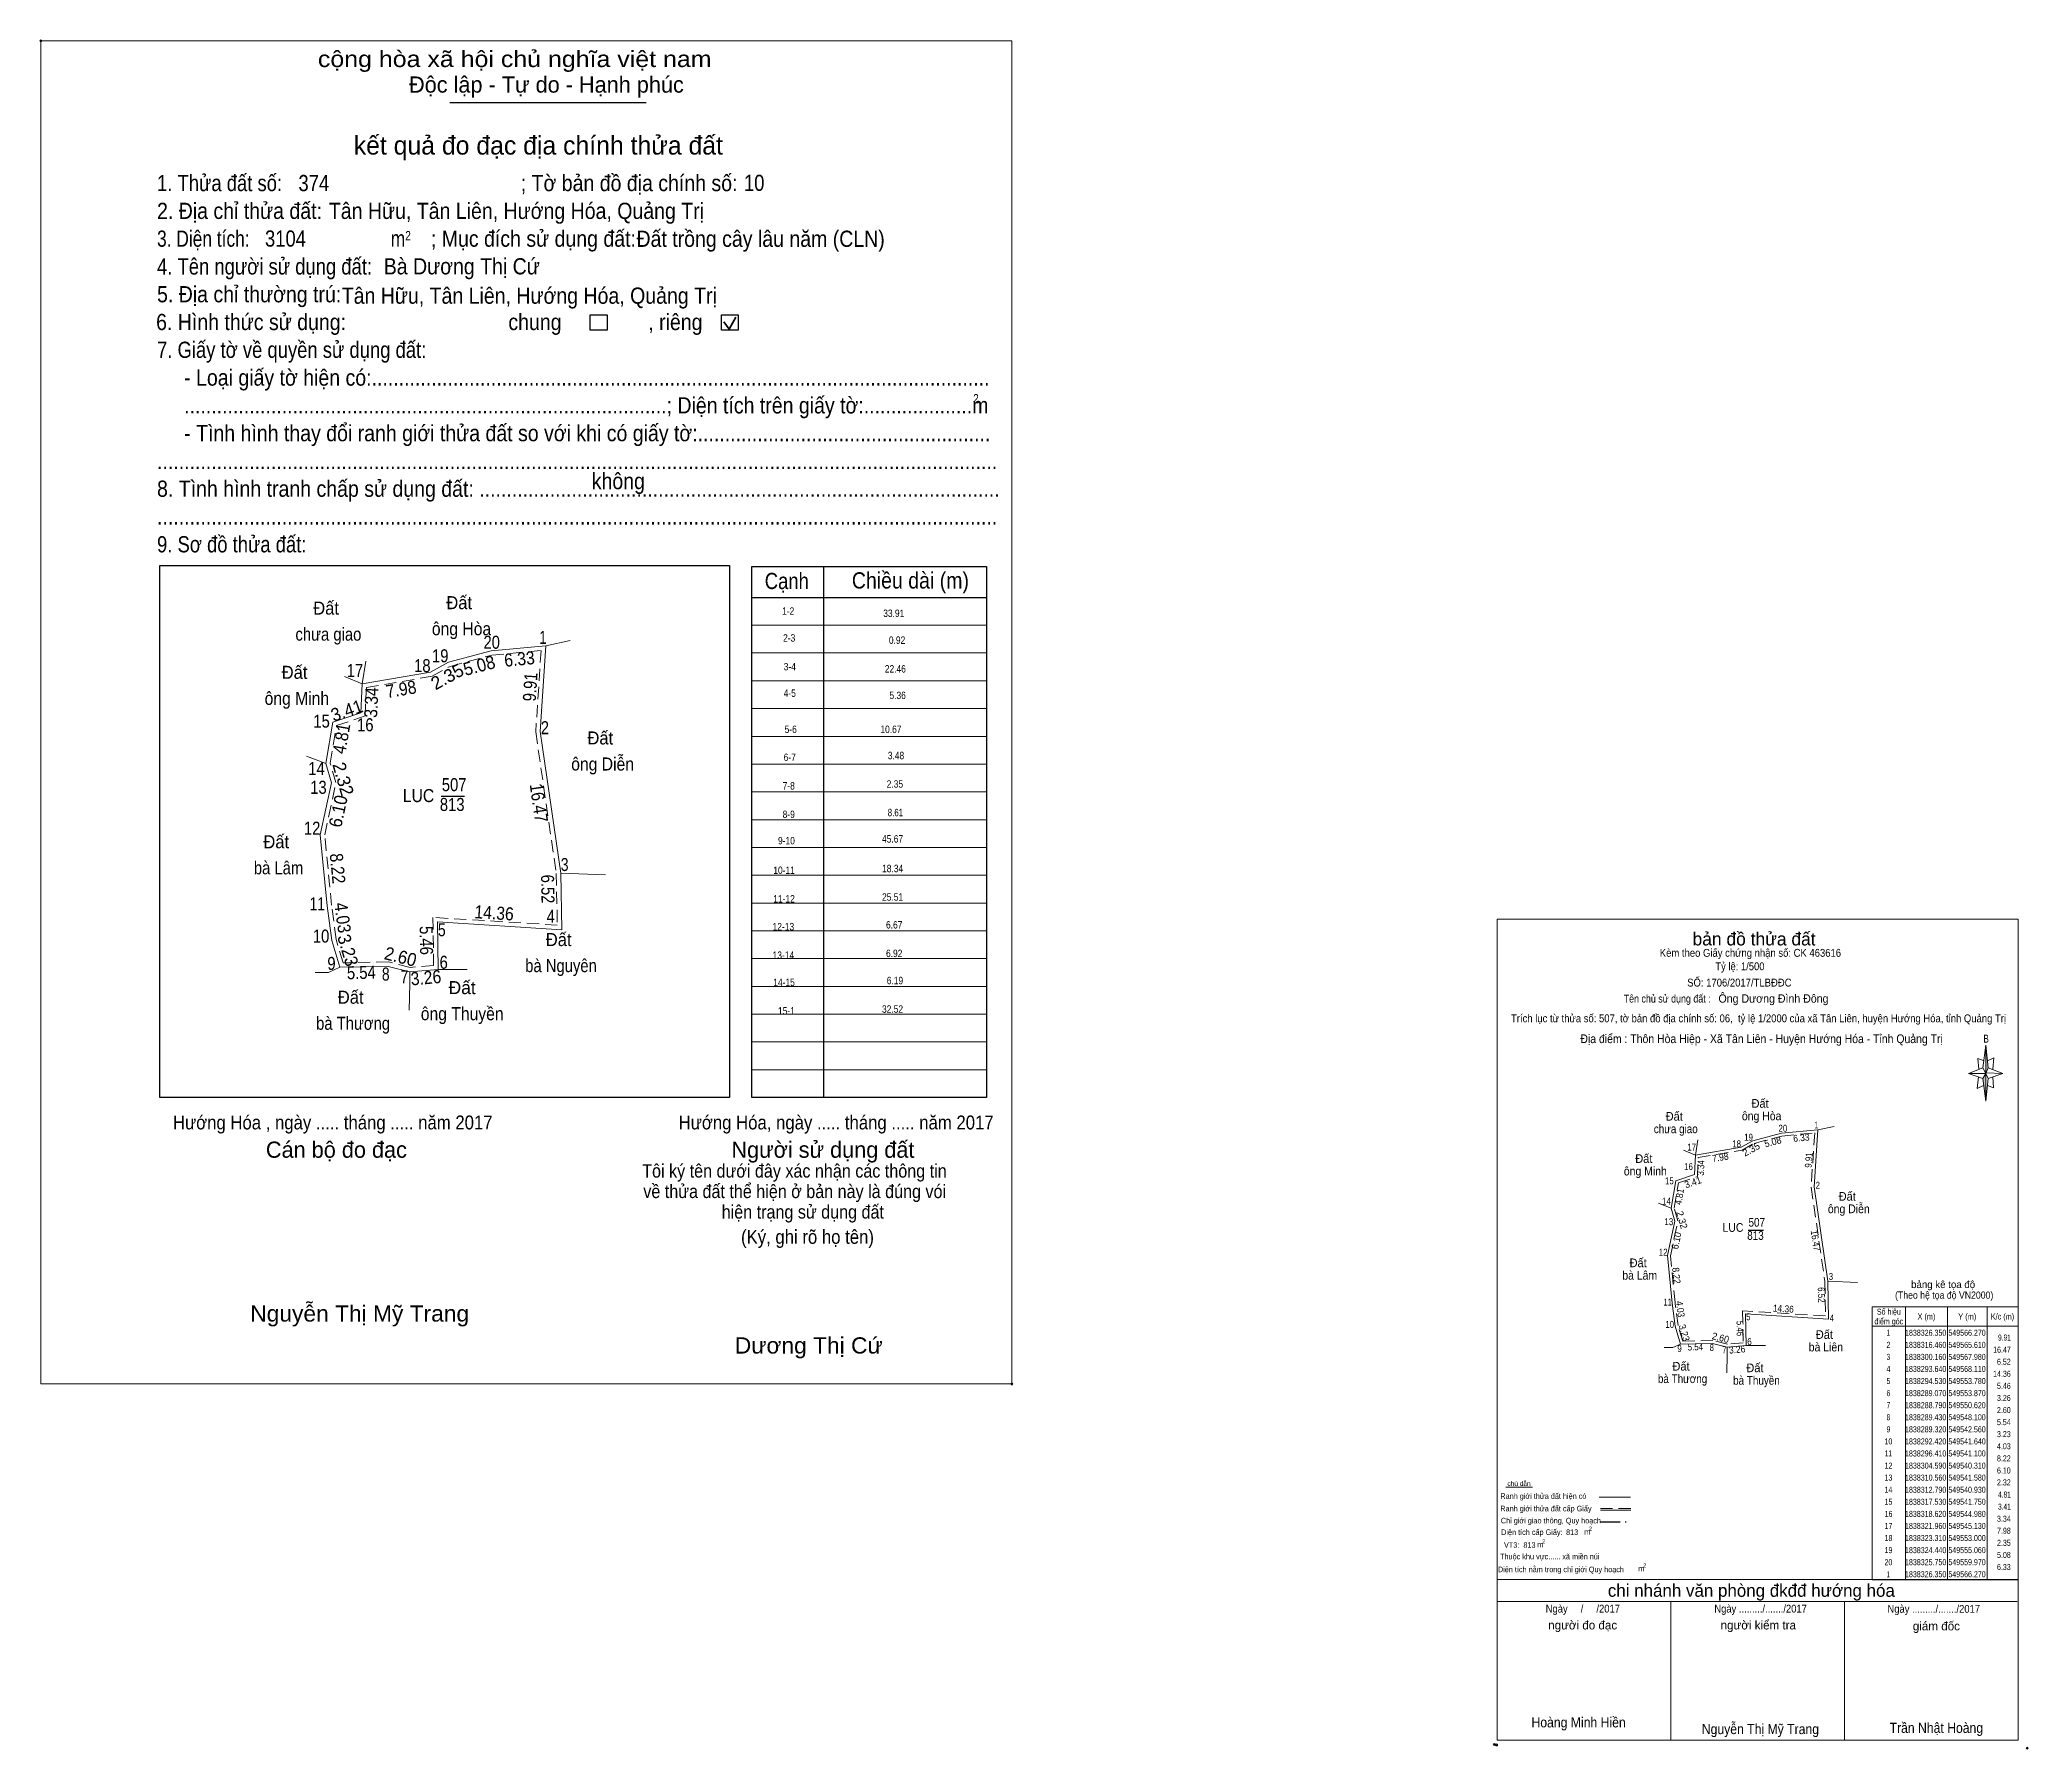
# Model space of a CAD drawing. Header units: metres. Extents: x 548176 to 549603, y 1838219 to 1838515.
# Drawn here: x 549259.2 to 549602.6, y 1838219.3 to 1838514.6 of the extents above; entities that cross this region are included whole.
import ezdxf
from ezdxf.enums import TextEntityAlignment as Align

# ---------------------------------------------------------------- set-up
doc = ezdxf.new("R2010")
doc.units = ezdxf.units.M
doc.header["$LTSCALE"] = 0.7
doc.header["$PDMODE"] = 32
doc.header["$PDSIZE"] = 0.35
for name, pattern in [('DASH_DOUBLE_DOT', [9.2, 5, -1.2, 0.3, -1.2, 0.3, -1.2]), ('DOTTED', [1.5, 0.3, -1.2]), ('MEDIUM_DASHED', [4.5, 3, -1.5])]:
    doc.linetypes.add(name, pattern=pattern)
for name, color, linetype, lineweight in [('1', 7, 'DOTTED', 13), ('21', 7, 'Continuous', 13), ('28', 7, 'Continuous', 13), ('63', 7, 'Continuous', 13), ('7', 7, 'Continuous', 13)]:
    doc.layers.add(name, color=color, linetype=linetype, lineweight=lineweight)
for name, color, linetype in [('20', 7, 'Continuous'), ('30', 7, 'Continuous'), ('6', 7, 'Continuous')]:
    doc.layers.add(name, color=color, linetype=linetype)

msp = doc.modelspace()

# ---------------------------------------------------------------- hatches: boundary and pattern name
at = {"layer": '21'}
for points in [[(549595.29, 1838340.98), (549595.69, 1838337.06), (549595.29, 1838336.06)], [(549595.29, 1838336.06), (549595.29, 1838331.26), (549594.79, 1838335.18)]]:
    msp.add_hatch(color=256, dxfattribs=at).paths.add_polyline_path(points)

# ---------------------------------------------------------------- linework, layer by layer
for p, q in [((549594.79, 1838337.06), (549595.29, 1838340.98)), ((549595.69, 1838337.06), (549598.19, 1838336.06)), ((549594.79, 1838335.18), (549592.29, 1838336.06)), ((549595.69, 1838335.18), (549595.29, 1838331.26)), ((549596.59, 1838333.58), (549595.59, 1838333.98)), ((549596.49, 1838335.46), (549596.59, 1838333.58))]:
    msp.add_line(p, q, dxfattribs=at)
for points in [[(549595.29, 1838340.98), (549595.69, 1838337.06), (549595.29, 1838336.06)], [(549595.29, 1838336.06), (549592.29, 1838336.06), (549594.79, 1838337.06), (549595.69, 1838335.18), (549598.19, 1838336.06), (549595.29, 1838336.18)], [(549595.29, 1838336.06), (549595.29, 1838331.26), (549594.79, 1838335.18)]]:
    msp.add_lwpolyline(points, close=True, dxfattribs=at)
for points in [[(549595.29, 1838336.06), (549594.79, 1838337.06), (549592.29, 1838336.06)], [(549594.99, 1838338.26), (549593.89, 1838338.66), (549594.09, 1838336.78)], [(549595.59, 1838338.26), (549596.69, 1838338.78), (549596.49, 1838336.78)], [(549593.99, 1838335.46), (549593.79, 1838333.46), (549594.89, 1838333.98)], [(549595.29, 1838336.06), (549595.69, 1838335.18), (549598.19, 1838336.06)]]:
    msp.add_lwpolyline(points, dxfattribs=at)
msp.add_point((549602.43, 1838219.5), dxfattribs=at)
at = {"layer": '28'}
for p, q in [((549512.39, 1838264.62), (549516.99, 1838264.62)), ((549512.39, 1838264.62), (549516.99, 1838264.62)), ((549528.51, 1838262.86), (549533.91, 1838262.86)), ((549528.51, 1838262.86), (549533.91, 1838262.86)), ((549528.71, 1838260.62), (549533.99, 1838260.62)), ((549528.71, 1838260.62), (549533.99, 1838260.62)), ((549510.87, 1838248.62), (549600.87, 1838248.62)), ((549510.87, 1838248.62), (549600.87, 1838248.62)), ((549510.87, 1838244.82), (549600.67, 1838244.82)), ((549510.87, 1838244.82), (549600.67, 1838244.82)), ((549510.87, 1838244.82), (549600.67, 1838244.82)), ((549510.87, 1838244.82), (549600.67, 1838244.82)), ((549510.87, 1838244.82), (549600.67, 1838244.82)), ((549510.87, 1838244.82), (549600.67, 1838244.82)), ((549540.87, 1838220.9), (549540.87, 1838244.82)), ((549540.87, 1838220.9), (549540.87, 1838244.82)), ((549570.87, 1838220.9), (549570.87, 1838244.82)), ((549570.87, 1838220.9), (549570.87, 1838244.82))]:
    msp.add_line(p, q, dxfattribs=at)
at = {"layer": '28', "linetype": 'MEDIUM_DASHED'}
msp.add_line((549528.71, 1838260.94), (549534.15, 1838260.94), dxfattribs=at)
msp.add_line((549528.71, 1838260.94), (549534.15, 1838260.94), dxfattribs=at)
at = {"layer": '28', "linetype": 'DASH_DOUBLE_DOT', "lineweight": 25}
msp.add_line((549528.63, 1838258.62), (549533.87, 1838258.62), dxfattribs=at)
msp.add_line((549528.63, 1838258.62), (549533.87, 1838258.62), dxfattribs=at)
at = {"layer": '28'}
msp.add_lwpolyline([(549510.87, 1838362.7), (549600.87, 1838362.7), (549600.87, 1838220.9), (549510.87, 1838220.9)], close=True, dxfattribs=at)
msp.add_lwpolyline([(549510.87, 1838362.7), (549600.87, 1838362.7), (549600.87, 1838220.9), (549510.87, 1838220.9)], close=True, dxfattribs=at)
msp.add_lwpolyline([(549600.87, 1838220.9), (549510.87, 1838220.9), (549510.87, 1838244.82)], dxfattribs=at)
msp.add_lwpolyline([(549600.87, 1838220.9), (549510.87, 1838220.9), (549510.87, 1838244.82)], dxfattribs=at)
for p in [(549510.39, 1838220.14), (549510.79, 1838220.06)]:
    msp.add_point(p, dxfattribs=at)
at = {"layer": '63'}
for p, q in [((549350.78, 1838410.83), (549346.57, 1838409.95)), ((549350.78, 1838410.83), (549346.57, 1838409.95)), ((549350.78, 1838410.83), (549346.57, 1838409.95)), ((549315.5, 1838407.31), (549314.86, 1838403.37)), ((549311.8, 1838404.63), (549314.86, 1838403.37)), ((549305.24, 1838390.87), (549308.56, 1838389.61)), ((549349.14, 1838370.67), (549349.33, 1838360.89)), ((549356.86, 1838370.35), (549349.14, 1838370.67)), ((549327.84, 1838362.23), (549327.97, 1838354.03)), ((549327.84, 1838362.23), (549349.33, 1838360.89)), ((549327.97, 1838354.03), (549323.1, 1838353.61)), ((549327.97, 1838354.03), (549323.1, 1838353.61)), ((549323.1, 1838353.61), (549323.11, 1838351.55)), ((549323.1, 1838353.61), (549323.11, 1838351.55)), ((549333.01, 1838354.02), (549327.97, 1838354.03)), ((549569.08, 1838326.93), (549566.27, 1838326.35)), ((549569.08, 1838326.93), (549566.27, 1838326.35)), ((549569.08, 1838326.93), (549566.27, 1838326.35)), ((549543.09, 1838322.8), (549545.13, 1838321.96)), ((549545.56, 1838324.59), (549545.13, 1838321.96)), ((549538.72, 1838313.63), (549540.93, 1838312.79)), ((549567.98, 1838300.16), (549568.11, 1838293.64)), ((549573.13, 1838299.95), (549567.98, 1838300.16)), ((549581.42, 1838295.74), (549581.42, 1838248.59)), ((549588.64, 1838295.74), (549588.64, 1838248.59)), ((549595.51, 1838295.74), (549595.51, 1838248.59)), ((549553.78, 1838294.53), (549553.87, 1838289.07)), ((549553.78, 1838294.53), (549568.11, 1838293.64)), ((549575.65, 1838292.4), (549600.87, 1838292.4)), ((549553.87, 1838289.07), (549550.62, 1838288.79)), ((549553.87, 1838289.07), (549550.62, 1838288.79)), ((549550.62, 1838288.79), (549550.63, 1838287.41)), ((549550.62, 1838288.79), (549550.63, 1838287.41)), ((549557.23, 1838289.06), (549553.87, 1838289.07))]:
    msp.add_line(p, q, dxfattribs=at)
at = {"layer": '63', "lineweight": 25}
for p, q in [((549328.5, 1838383.96), (549332.53, 1838383.96)), ((549554.22, 1838309.02), (549556.91, 1838309.02))]:
    msp.add_line(p, q, dxfattribs=at)
at = {"layer": '63'}
for points in [[(549346.57, 1838409.95), (549345.58, 1838395.12), (549349.14, 1838370.67), (549349.33, 1838360.89), (549327.84, 1838362.23), (549327.97, 1838354.03), (549323.1, 1838353.61), (549319.32, 1838354.57), (549311, 1838354.41), (549309.62, 1838359.06), (549308.82, 1838365.05), (549307.63, 1838377.31), (549309.54, 1838386.27), (549308.56, 1838389.61), (549309.79, 1838396.73), (549314.64, 1838398.36), (549314.86, 1838403.37), (549326.66, 1838405.39), (549329.76, 1838407.09), (549337.12, 1838409.05)], [(549566.27, 1838326.35), (549565.61, 1838316.46), (549567.98, 1838300.16), (549568.11, 1838293.64), (549553.78, 1838294.53), (549553.87, 1838289.07), (549550.62, 1838288.79), (549548.1, 1838289.43), (549542.56, 1838289.32), (549541.64, 1838292.42), (549541.1, 1838296.41), (549540.31, 1838304.59), (549541.58, 1838310.56), (549540.93, 1838312.79), (549541.75, 1838317.53), (549544.98, 1838318.62), (549545.13, 1838321.96), (549553, 1838323.31), (549555.06, 1838324.44), (549559.97, 1838325.75)], [(549575.65, 1838295.74), (549600.87, 1838295.74), (549600.87, 1838248.59), (549575.65, 1838248.59)]]:
    msp.add_lwpolyline(points, close=True, dxfattribs=at)
at = {"layer": '63', "linetype": 'MEDIUM_DASHED'}
for points in [[(549345.76, 1838409.13), (549344.83, 1838395.09), (549348.38, 1838370.61), (549348.56, 1838361.69), (549327.07, 1838363.02), (549327.2, 1838354.73), (549323.16, 1838354.38), (549319.4, 1838355.33), (549311.56, 1838355.17), (549310.36, 1838359.23), (549309.56, 1838365.13), (549308.4, 1838377.27), (549310.32, 1838386.3), (549309.32, 1838389.66), (549310.45, 1838396.15), (549315.36, 1838397.82), (549315.58, 1838402.74), (549326.92, 1838404.67), (549330.04, 1838406.39), (549337.26, 1838408.32)], [(549565.73, 1838325.8), (549565.11, 1838316.44), (549567.48, 1838300.12), (549567.6, 1838294.17), (549553.27, 1838295.06), (549553.36, 1838289.53), (549550.66, 1838289.3), (549548.16, 1838289.93), (549542.93, 1838289.83), (549542.13, 1838292.53), (549541.6, 1838296.47), (549540.82, 1838304.56), (549542.1, 1838310.58), (549541.44, 1838312.82), (549542.19, 1838317.15), (549545.46, 1838318.26), (549545.61, 1838321.54), (549553.17, 1838322.83), (549555.25, 1838323.97), (549560.06, 1838325.26)]]:
    msp.add_lwpolyline(points, close=True, dxfattribs=at)
at = {"layer": '63'}
for points in [[(549314.86, 1838403.37), (549326.66, 1838405.39), (549329.76, 1838407.09), (549337.12, 1838409.05), (549346.57, 1838409.95)], [(549346.57, 1838409.95), (549345.58, 1838395.12), (549349.14, 1838370.67)], [(549308.56, 1838389.61), (549309.79, 1838396.73), (549314.64, 1838398.36), (549314.86, 1838403.37)], [(549311, 1838354.41), (549309.62, 1838359.06), (549308.82, 1838365.05), (549307.63, 1838377.31), (549309.54, 1838386.27), (549308.56, 1838389.61)], [(549306.76, 1838353.51), (549309.04, 1838353.53), (549311, 1838354.41)], [(549323.1, 1838353.61), (549319.32, 1838354.57), (549311, 1838354.41)], [(549323.1, 1838353.61), (549323.11, 1838351.55), (549322.99, 1838346.97)], [(549545.13, 1838321.96), (549553, 1838323.31), (549555.06, 1838324.44), (549559.97, 1838325.75), (549566.27, 1838326.35)], [(549566.27, 1838326.35), (549565.61, 1838316.46), (549567.98, 1838300.16)], [(549540.93, 1838312.79), (549541.75, 1838317.53), (549544.98, 1838318.62), (549545.13, 1838321.96)], [(549542.56, 1838289.32), (549541.64, 1838292.42), (549541.1, 1838296.41), (549540.31, 1838304.59), (549541.58, 1838310.56), (549540.93, 1838312.79)], [(549539.73, 1838288.72), (549541.25, 1838288.73), (549542.56, 1838289.32)], [(549550.62, 1838288.79), (549548.1, 1838289.43), (549542.56, 1838289.32)], [(549550.62, 1838288.79), (549550.63, 1838287.41), (549550.55, 1838284.36)]]:
    msp.add_lwpolyline(points, dxfattribs=at)
at = {"layer": '7', "lineweight": 25}
for p, q in [((549329.99, 1838503.82), (549363.91, 1838503.82)), ((549329.99, 1838503.82), (549363.91, 1838503.82)), ((549394.55, 1838423.66), (549394.55, 1838331.9)), ((549394.55, 1838423.66), (549394.55, 1838331.9)), ((549382.15, 1838418.3), (549422.71, 1838418.3)), ((549382.15, 1838418.3), (549422.71, 1838418.3))]:
    msp.add_line(p, q, dxfattribs=at)
at = {"layer": '7', "lineweight": 35}
for p, q in [((549378.26, 1838464.66), (549379.42, 1838466.74)), ((549378.26, 1838464.66), (549379.42, 1838466.74)), ((549377.3, 1838465.91), (549378.26, 1838464.66)), ((549377.3, 1838465.91), (549378.26, 1838464.66))]:
    msp.add_line(p, q, dxfattribs=at)
at = {"layer": '7'}
for p, q in [((549382.15, 1838413.5), (549422.71, 1838413.5)), ((549382.15, 1838413.5), (549422.71, 1838413.5)), ((549382.15, 1838408.7), (549422.71, 1838408.7)), ((549382.15, 1838408.7), (549422.71, 1838408.7)), ((549382.15, 1838403.9), (549422.71, 1838403.9)), ((549382.15, 1838403.9), (549422.71, 1838403.9)), ((549382.15, 1838399.1), (549422.71, 1838399.1)), ((549382.15, 1838399.1), (549422.71, 1838399.1)), ((549382.15, 1838394.3), (549422.71, 1838394.3)), ((549382.15, 1838394.3), (549422.71, 1838394.3)), ((549382.15, 1838389.5), (549422.71, 1838389.5)), ((549382.15, 1838389.5), (549422.71, 1838389.5)), ((549382.15, 1838384.7), (549422.71, 1838384.7)), ((549382.15, 1838384.7), (549422.71, 1838384.7)), ((549382.15, 1838379.9), (549422.71, 1838379.9)), ((549382.15, 1838375.1), (549422.71, 1838375.1)), ((549382.15, 1838375.1), (549422.71, 1838375.1)), ((549382.15, 1838370.3), (549422.71, 1838370.3)), ((549382.15, 1838370.3), (549422.71, 1838370.3)), ((549382.15, 1838365.5), (549422.71, 1838365.5)), ((549382.15, 1838365.5), (549422.71, 1838365.5)), ((549382.15, 1838360.7), (549422.71, 1838360.7)), ((549382.15, 1838360.7), (549422.71, 1838360.7)), ((549382.15, 1838355.9), (549422.71, 1838355.9)), ((549382.15, 1838355.9), (549422.71, 1838355.9)), ((549382.15, 1838351.1), (549422.71, 1838351.1)), ((549382.15, 1838351.1), (549422.71, 1838351.1)), ((549382.15, 1838346.3), (549422.71, 1838346.3)), ((549382.15, 1838346.3), (549422.71, 1838346.3)), ((549382.15, 1838341.5), (549422.71, 1838341.5)), ((549382.15, 1838341.5), (549422.71, 1838341.5)), ((549382.15, 1838336.7), (549422.71, 1838336.7)), ((549382.15, 1838336.7), (549422.71, 1838336.7))]:
    msp.add_line(p, q, dxfattribs=at)
msp.add_lwpolyline([(549259.35, 1838514.46), (549427.08, 1838514.46), (549427.08, 1838282.46), (549259.35, 1838282.46)], close=True, dxfattribs=at)
msp.add_lwpolyline([(549259.35, 1838514.46), (549427.08, 1838514.46), (549427.08, 1838282.46), (549259.35, 1838282.46)], close=True, dxfattribs=at)
at = {"layer": '7', "lineweight": 25}
for points in [[(549354.26, 1838467.14), (549357.15, 1838467.14), (549357.15, 1838464.46), (549354.26, 1838464.46)], [(549354.26, 1838467.14), (549357.15, 1838467.14), (549357.15, 1838464.46), (549354.26, 1838464.46)], [(549376.93, 1838467.14), (549379.81, 1838467.14), (549379.81, 1838464.46), (549376.93, 1838464.46)], [(549376.93, 1838467.14), (549379.81, 1838467.14), (549379.81, 1838464.46), (549376.93, 1838464.46)], [(549279.91, 1838423.82), (549378.31, 1838423.82), (549378.31, 1838331.9), (549279.91, 1838331.9)], [(549279.91, 1838423.82), (549378.31, 1838423.82), (549378.31, 1838331.9), (549279.91, 1838331.9)], [(549382.15, 1838423.66), (549422.71, 1838423.66), (549422.71, 1838331.9), (549382.15, 1838331.9)], [(549382.15, 1838423.66), (549422.71, 1838423.66), (549422.71, 1838331.9), (549382.15, 1838331.9)]]:
    msp.add_lwpolyline(points, close=True, dxfattribs=at)
at = {"layer": '7'}
for p in [(549259.35, 1838514.46), (549427.08, 1838282.46)]:
    msp.add_point(p, dxfattribs=at)

# ---------------------------------------------------------------- texts
at = {"layer": '1'}
for s, height, width, p in [('Hướng Hóa , ngày ..... tháng ..... năm 2017', 2.4, 0.9, (549282.17, 1838326.4)), ('Nguyễn Thị Mỹ Trang', 2.8, 1.05, (549295.53, 1838293.2)), ('Dương Thị Cứ', 2.8, 1.05, (549379.22, 1838287.68))]:
    msp.add_text(s, height=height, dxfattribs=dict(at, width=width)).set_placement(p)
at = {"layer": '20', "width": 0.9}
msp.add_text('Địa điểm : Thôn Hòa Hiệp - Xã Tân Liên - Huyện Hướng Hóa - Tỉnh Quảng Trị                 ', height=1.5, dxfattribs=at).set_placement((549560.82, 1838341.31), align=Align.CENTER)
at = {"layer": '21', "width": 0.75}
msp.add_text('B', height=1.378, dxfattribs=at).set_placement((549595.34, 1838341.38), align=Align.CENTER)
at = {"layer": '28'}
for s, height, p in [('bản đồ thửa đất', 2.25, (549555.255, 1838358.18)), ('bản đồ thửa đất', 2.25, (549555.255, 1838358.18)), ('bảng kê tọa độ', 1.25, (549587.905, 1838298.99)), ('chi nhánh văn phòng đkđđ hướng hóa', 2.187, (549554.785, 1838245.66)), ('chi nhánh văn phòng đkđđ hướng hóa', 2.187, (549554.785, 1838245.66)), ('người đo đạc', 1.5, (549525.655, 1838240.02)), ('người đo đạc', 1.5, (549525.655, 1838240.02)), ('người kiểm tra', 1.5, (549555.985, 1838240.02)), ('người kiểm tra', 1.5, (549555.985, 1838240.02)), ('giám đốc', 1.5, (549586.745, 1838239.86))]:
    msp.add_text(s, height=height, dxfattribs=at).set_placement(p, align=Align.CENTER)
for s, height, width, p in [('Kèm theo Giấy chứng nhận số: CK 463616', 1.36, 0.9, (549554.625, 1838356.22)), ('Tỷ lệ: 1/500', 1.35, 0.9, (549552.81, 1838353.9)), ('SỐ: 1706/2017/TLBĐĐC', 1.36, 0.9, (549552.715, 1838351.08)), ('Tên chủ sử dụng đất :', 1.35, 0.85, (549540.245, 1838348.32)), ('Trích lục từ thửa số: 507, tờ bản đồ địa chính số: 06,  tỷ lệ 1/2000 của xã Tân Liên, huyện Hướng Hóa, tỉnh Quảng Trị', 1.36, 0.9, (549556.025, 1838344.91)), ('(Theo hệ tọa độ VN2000)', 1.25, 0.9, (549588.09, 1838297.15)), ('chú dẫn', 0.7999, 1.05, (549514.66, 1838264.82)), ('chú dẫn', 0.7999, 1.05, (549514.66, 1838264.82)), ('Ranh giới thửa đất hiện có ', 0.96, 0.9, (549519.035, 1838262.58)), ('Ranh giới thửa đất hiện có ', 0.96, 0.9, (549519.035, 1838262.58)), ('Ranh giới thửa đất cấp Giấy', 0.96, 0.9, (549519.31, 1838260.42)), ('Ranh giới thửa đất cấp Giấy', 0.96, 0.9, (549519.31, 1838260.42)), ('Diện tích cấp Giấy: ', 0.96, 0.9, (549517.045, 1838256.34)), ('Chỉ giới giao thông, Quy hoạch', 0.96, 0.9, (549520.16, 1838258.34)), ('Chỉ giới giao thông, Quy hoạch', 0.96, 0.9, (549520.16, 1838258.34)), ('813', 0.96, 0.85, (549523.83, 1838256.34)), ('m', 0.96, 0.9, (549526.425, 1838256.42)), ('2', 0.6998, 0.8, (549527.005, 1838257.1)), (' VT3:  813', 0.96, 0.9, (549514.61, 1838254.13)), ('m', 0.96, 0.9, (549518.335, 1838254.2)), ('2', 0.6998, 0.8, (549518.915, 1838254.88)), ('Diện tích nằm trong chỉ giới Quy hoạch     ', 0.96, 0.9, (549522.77, 1838249.91)), ('Thuộc khu vực...... xã miền núi', 0.96, 0.9, (549519.975, 1838252.13)), ('m', 0.96, 0.9, (549535.785, 1838250.06)), ('2', 0.6998, 0.8, (549536.365, 1838250.74)), ('Ngày     /     /2017', 1.35, 0.9, (549525.68, 1838242.94)), ('Ngày ........./......./2017', 1.35, 0.9, (549556.385, 1838242.94)), ('Ngày ........./......./2017', 1.35, 0.9, (549586.285, 1838242.9)), ('Hoàng Minh Hiền', 1.75, 0.9, (549524.95, 1838223.1)), ('Nguyễn Thị Mỹ Trang', 1.75, 0.9, (549556.35, 1838221.94)), ('Trần Nhật Hoàng', 1.75, 0.9, (549586.735, 1838222.15))]:
    msp.add_text(s, height=height, dxfattribs=dict(at, width=width)).set_placement(p, align=Align.CENTER)
at = {"layer": '28', "width": 0.95}
msp.add_text('Ông Dương Đình Đông', height=1.44, dxfattribs=at).set_placement((549549.11, 1838348.29))
at = {"layer": '30'}
for s, width, p in [('1-2', 0.85, (549389.48, 1838415.3)), ('1-2', 0.85, (549389.48, 1838415.3)), ('33.91', 0.85, (549408.49, 1838414.92)), ('2-3', 0.85, (549389.66, 1838410.66)), ('2-3', 0.85, (549389.66, 1838410.66)), ('0.92', 0.85, (549408.66, 1838410.28)), ('3-4', 0.85, (549389.77, 1838405.7)), ('3-4', 0.85, (549389.77, 1838405.7)), ('22.46', 0.85, (549408.76, 1838405.32)), ('4-5', 0.85, (549389.76, 1838401.12)), ('4-5', 0.85, (549389.76, 1838401.12)), ('5.36', 0.85, (549408.76, 1838400.74)), ('5-6', 0.85, (549389.92, 1838394.88)), ('5-6', 0.85, (549389.92, 1838394.88)), ('10.67', 0.85, (549408, 1838394.88)), ('6-7', 0.85, (549389.76, 1838390.04)), ('3.48', 0.85, (549408.47, 1838390.35)), ('7-8', 0.85, (549389.58, 1838385.11)), ('2.35', 0.85, (549408.28, 1838385.43)), ('8-9', 0.85, (549389.58, 1838380.19)), ('8.61', 0.8, (549408.29, 1838380.5)), ('9-10', 0.85, (549389.59, 1838375.64)), ('45.67', 0.85, (549408.28, 1838375.95)), ('10-11', 0.85, (549389.59, 1838370.53)), ('18.34', 0.85, (549408.29, 1838370.83)), ('25.51', 0.85, (549408.29, 1838365.91)), ('11-12', 0.85, (549389.58, 1838365.59)), ('12-13', 0.85, (549389.47, 1838360.79)), ('6.67', 0.85, (549408.16, 1838361.1)), ('13-14', 0.85, (549389.47, 1838355.86)), ('6.92', 0.85, (549408.16, 1838356.17)), ('14-15', 0.85, (549389.58, 1838351.17)), ('6.19', 0.85, (549408.29, 1838351.48)), ('15-1', 0.85, (549389.59, 1838346.24)), ('32.52', 0.85, (549408.28, 1838346.55))]:
    msp.add_text(s, height=1.28, dxfattribs=dict(at, width=width)).set_placement(p, align=Align.RIGHT)
at = {"layer": '6', "width": 0.9}
for s, p in [('Đất trồng cây lâu năm (CLN)', (549362.23, 1838478.86)), ('Bà Dương Thị Cứ', (549318.59, 1838474.1))]:
    msp.add_text(s, height=2.8, dxfattribs=at).set_placement(p)
at = {"layer": '63'}
for s, height, width, p in [('Đất ', 2.25, 0.95, (549332.01, 1838416.27)), ('Đất ', 2.25, 0.95, (549309.03, 1838415.33)), ('chưa giao', 2.25, 0.85, (549309.025, 1838410.83)), ('ông Hòa', 2.25, 0.9, (549332.015, 1838411.77)), ('Đất ', 2.25, 0.95, (549303.58, 1838404.24)), ('ông Minh', 2.25, 0.9, (549303.58, 1838399.74)), ('Đất ', 2.25, 0.95, (549356.38, 1838392.9)), ('ông Diễn', 2.25, 0.9, (549356.385, 1838388.4)), ('507', 2.25, 0.85, (549330.745, 1838384.83)), ('813', 2.25, 0.85, (549330.405, 1838381.41)), ('Đất ', 2.25, 0.95, (549300.41, 1838374.96)), ('bà Lâm', 2.25, 0.85, (549300.415, 1838370.46)), ('Đất ', 2.25, 0.95, (549349.19, 1838358.07)), ('bà Nguyên', 2.25, 0.85, (549349.2, 1838353.57)), ('Đất ', 2.25, 0.95, (549313.27, 1838348.11)), ('ông Thuyền', 2.25, 0.9, (549332.13, 1838345.27)), ('bà Thương', 2.25, 0.85, (549313.285, 1838343.61)), ('Đất ', 1.5, 0.95, (549541.73, 1838327.91)), ('ông Hòa', 1.5, 0.9, (549556.565, 1838327.98)), ('Đất ', 1.5, 0.95, (549556.56, 1838330.14)), ('chưa giao', 1.5, 0.85, (549541.73, 1838325.75)), ('ông Minh', 1.5, 0.9, (549536.475, 1838318.45)), ('Đất ', 1.5, 0.95, (549536.48, 1838320.61)), ('Đất ', 1.5, 0.95, (549571.61, 1838314.09)), ('ông Diễn', 1.5, 0.9, (549571.61, 1838311.93)), ('813', 1.5, 0.85, (549555.495, 1838307.32)), ('507', 1.5, 0.85, (549555.72, 1838309.6)), ('bà Lâm', 1.5, 0.9, (549535.505, 1838300.44)), ('Đất ', 1.5, 0.95, (549535.5, 1838302.6)), ('Số hiệu', 1.043, 0.7, (549578.53, 1838294.39)), ('Đất ', 1.5, 0.95, (549567.66, 1838290.21)), ('điểm góc', 1.043, 0.7, (549578.525, 1838292.72)), (' 1', 1.043, 0.6, (549578.295, 1838290.75)), ('1838326.350', 1.043, 0.7, (549584.89, 1838290.75)), ('X (m)', 1.043, 0.75, (549585.03, 1838293.56)), ('549566.270', 1.043, 0.7, (549592.04, 1838290.75)), ('Y (m)', 1.043, 0.8, (549592.075, 1838293.56)), ('K/c (m)', 1.043, 0.75, (549598.16, 1838293.56)), ('bà Liên', 1.5, 0.9, (549567.66, 1838288.05)), (' 2', 1.043, 0.7, (549578.29, 1838288.66)), ('1838316.460', 1.043, 0.7, (549584.89, 1838288.66)), ('549565.610', 1.043, 0.7, (549592.04, 1838288.66)), ('Đất ', 1.5, 0.95, (549542.9, 1838284.74)), ('Đất ', 1.5, 0.95, (549555.67, 1838284.46)), (' 4', 1.043, 0.7, (549578.29, 1838284.5)), (' 3', 1.043, 0.65, (549578.3, 1838286.58)), ('1838300.160', 1.043, 0.7, (549584.89, 1838286.58)), ('1838293.640', 1.043, 0.7, (549584.89, 1838284.5)), ('549567.980', 1.043, 0.7, (549592.04, 1838286.58)), ('549568.110', 1.043, 0.7, (549592.04, 1838284.5)), ('bà Thương', 1.5, 0.85, (549542.905, 1838282.58)), ('bà Thuyền', 1.5, 0.85, (549555.665, 1838282.3)), (' 6', 1.043, 0.7, (549578.29, 1838280.32)), (' 5', 1.043, 0.65, (549578.3, 1838282.41)), ('1838294.530', 1.043, 0.7, (549584.89, 1838282.41)), ('1838289.070', 1.043, 0.7, (549584.89, 1838280.32)), ('549553.780', 1.043, 0.7, (549592.04, 1838282.41)), ('549553.870', 1.043, 0.7, (549592.04, 1838280.32)), (' 7', 1.043, 0.65, (549578.3, 1838278.24)), ('1838288.790', 1.043, 0.7, (549584.89, 1838278.24)), ('549550.620', 1.043, 0.7, (549592.04, 1838278.24)), (' 9', 1.043, 0.7, (549578.295, 1838274.07)), (' 8', 1.043, 0.65, (549578.3, 1838276.16)), ('1838289.430', 1.043, 0.7, (549584.89, 1838276.16)), ('1838289.320', 1.043, 0.7, (549584.89, 1838274.07)), ('549548.100', 1.043, 0.7, (549592.04, 1838276.16)), ('549542.560', 1.043, 0.7, (549592.04, 1838274.07)), (' 10', 1.043, 0.7, (549578.295, 1838271.98)), (' 11', 1.043, 0.65, (549578.285, 1838269.9)), ('1838292.420', 1.043, 0.7, (549584.89, 1838271.98)), ('1838296.410', 1.043, 0.7, (549584.89, 1838269.9)), ('549541.640', 1.043, 0.7, (549592.04, 1838271.98)), ('549541.100', 1.043, 0.7, (549592.04, 1838269.9)), (' 12', 1.043, 0.7, (549578.305, 1838267.8)), ('1838304.590', 1.043, 0.7, (549584.89, 1838267.8)), ('549540.310', 1.043, 0.7, (549592.04, 1838267.8)), (' 13', 1.043, 0.7, (549578.29, 1838265.73)), (' 14', 1.043, 0.7, (549578.295, 1838263.63)), ('1838310.560', 1.043, 0.7, (549584.89, 1838265.73)), ('1838312.790', 1.043, 0.7, (549584.89, 1838263.63)), ('549541.580', 1.043, 0.7, (549592.04, 1838265.73)), ('549540.930', 1.043, 0.7, (549592.04, 1838263.63)), (' 15', 1.043, 0.7, (549578.3, 1838261.55)), ('1838317.530', 1.043, 0.7, (549584.89, 1838261.55)), ('549541.750', 1.043, 0.7, (549592.04, 1838261.55)), (' 17', 1.043, 0.7, (549578.3, 1838257.38)), (' 16', 1.043, 0.7, (549578.305, 1838259.46)), ('1838318.620', 1.043, 0.7, (549584.89, 1838259.46)), ('1838321.960', 1.043, 0.7, (549584.89, 1838257.38)), ('549544.980', 1.043, 0.7, (549592.04, 1838259.46)), ('549545.130', 1.043, 0.7, (549592.04, 1838257.38)), (' 18', 1.043, 0.7, (549578.3, 1838255.29)), (' 19', 1.043, 0.7, (549578.3, 1838253.2)), ('1838323.310', 1.043, 0.7, (549584.89, 1838255.29)), ('1838324.440', 1.043, 0.7, (549584.89, 1838253.2)), ('549553.000', 1.043, 0.7, (549592.04, 1838255.29)), ('549555.060', 1.043, 0.7, (549592.04, 1838253.2)), (' 20', 1.043, 0.7, (549578.295, 1838251.12)), ('1838325.750', 1.043, 0.7, (549584.89, 1838251.12)), ('549559.970', 1.043, 0.7, (549592.04, 1838251.12)), (' 1', 1.043, 0.6, (549578.295, 1838249.04)), ('1838326.350', 1.043, 0.7, (549584.89, 1838249.04)), ('549566.270', 1.043, 0.7, (549592.04, 1838249.04))]:
    msp.add_text(s, height=height, dxfattribs=dict(at, width=width)).set_placement(p, align=Align.CENTER)
for s, height, width, p in [(' 20', 2.25, 0.85, (549338.65, 1838409.43)), (' 1', 2.25, 0.75, (549346.71, 1838410.27)), (' 19', 2.25, 0.85, (549329.76, 1838407.09)), (' 17', 2.25, 0.85, (549315.04, 1838404.55)), (' 18', 2.25, 0.85, (549326.67, 1838405.39)), (' 15', 2.25, 0.85, (549309.27, 1838395.81)), (' 16', 2.25, 0.85, (549316.82, 1838395.18)), (' 2', 2.25, 0.85, (549347.13, 1838394.67)), (' 14', 2.25, 0.85, (549308.39, 1838387.62)), (' 13', 2.25, 0.85, (549308.73, 1838384.37)), ('LUC ', 2.25, 0.9, (549328.05, 1838382.94)), (' 12', 2.25, 0.85, (549307.64, 1838377.31)), (' 3', 2.25, 0.8, (549350.5, 1838371.03)), (' 11', 2.25, 0.8, (549308.44, 1838364.25)), (' 4', 2.25, 0.85, (549348.14, 1838362.09)), (' 10', 2.25, 0.85, (549309.18, 1838358.67)), (' 5', 2.25, 0.8, (549329.28, 1838359.77)), (' 9', 2.25, 0.85, (549310.27, 1838353.95)), (' 8', 2.25, 0.8, (549319.6, 1838352.11)), (' 7', 2.25, 0.8, (549322.82, 1838351.62)), (' 6', 2.25, 0.85, (549329.65, 1838354.15)), (' 20', 1.2, 0.85, (549560.99, 1838326)), (' 1', 1.2, 0.75, (549566.36, 1838326.56)), (' 17', 1.2, 0.85, (549545.25, 1838322.75)), (' 18', 1.2, 0.85, (549553, 1838323.31)), (' 19', 1.2, 0.85, (549555.06, 1838324.44)), (' 16', 1.2, 0.85, (549544.69, 1838319.38)), (' 15', 1.2, 0.85, (549541.39, 1838316.92)), (' 2', 1.2, 0.85, (549566.64, 1838316.16)), (' 14', 1.2, 0.85, (549540.88, 1838313.39)), (' 13', 1.2, 0.85, (549541.29, 1838309.86)), ('LUC ', 1.5, 0.9, (549553.92, 1838308.71)), (' 12', 1.2, 0.85, (549540.31, 1838304.59)), (' 3', 1.2, 0.8, (549568.89, 1838300.4)), (' 11', 1.2, 0.8, (549541.05, 1838295.97)), (' 10', 1.2, 0.85, (549541.44, 1838292.12)), (' 5', 1.2, 0.8, (549554.62, 1838293.43)), (' 4', 1.2, 0.85, (549569.07, 1838293.22)), (' 9', 1.2, 0.85, (549542.76, 1838287.95)), (' 8', 1.2, 0.8, (549548.31, 1838288.12)), (' 7', 1.2, 0.8, (549550.49, 1838287.74)), (' 6', 1.2, 0.85, (549554.84, 1838289.15)), ('16.47', 1.043, 0.7, (549599.6, 1838287.83)), ('9.91', 1.043, 0.65, (549599.6, 1838289.92)), ('14.36', 1.043, 0.7, (549599.59, 1838283.66)), ('6.52', 1.043, 0.7, (549599.58, 1838285.74)), ('5.46', 1.043, 0.7, (549599.58, 1838281.58)), ('3.26', 1.043, 0.7, (549599.58, 1838279.49)), ('2.60', 1.043, 0.7, (549599.58, 1838277.4)), ('5.54', 1.043, 0.7, (549599.58, 1838275.31)), ('4.03', 1.043, 0.7, (549599.58, 1838271.15)), ('3.23', 1.043, 0.7, (549599.58, 1838273.24)), ('8.22', 1.043, 0.7, (549599.58, 1838269.05)), ('6.10', 1.043, 0.7, (549599.58, 1838266.96)), ('2.32', 1.043, 0.7, (549599.58, 1838264.9)), ('4.81', 1.043, 0.65, (549599.6, 1838262.8)), ('3.41', 1.043, 0.65, (549599.6, 1838260.71)), ('3.34', 1.043, 0.7, (549599.58, 1838258.62)), ('7.98', 1.043, 0.7, (549599.59, 1838256.55)), ('2.35', 1.043, 0.7, (549599.59, 1838254.46)), ('5.08', 1.043, 0.7, (549599.59, 1838252.37)), ('6.33', 1.043, 0.7, (549599.58, 1838250.28))]:
    msp.add_text(s, height=height, dxfattribs=dict(at, width=width)).set_placement(p, align=Align.RIGHT)
for s, height, rotation, width, p in [('6.33', 2.25, 5.44, 0.9, (549342.1283, 1838406.5546)), ('5.08', 2.25, 14.939, 0.95, (549335.365, 1838405.4417)), ('9.91', 2.25, 86.182, 0.85, (549344.9955, 1838402.7601)), ('3.34', 2.25, 87.429, 0.9, (549317.5561, 1838400.1045)), ('7.98', 2.25, 9.734, 0.9, (549321.7698, 1838401.3345)), ('3.41', 2.25, 18.648, 0.95, (549312.5603, 1838397.681)), ('4.81', 2.25, 80.185, 0.9, (549312.3834, 1838393.7333)), ('16.47', 2.25, 278.273, 0.9, (549344.2683, 1838382.6419)), ('6.10', 2.25, 77.99, 0.95, (549311.8167, 1838381.1409)), ('8.22', 2.25, 275.516, 0.9, (549309.5037, 1838371.3631)), ('6.52', 2.25, 271.142, 0.85, (549345.7909, 1838367.9074)), ('4.03', 2.25, 277.707, 0.9, (549310.3824, 1838362.8259)), ('14.36', 2.25, 356.446, 0.9, (549337.5853, 1838362.6835)), ('5.46', 2.25, 270.944, 0.85, (549324.822, 1838359.0235)), ('3.23', 2.25, 286.53, 0.95, (549311.3198, 1838357.0351)), ('2.60', 2.25, 345.75, 0.95, (549321.2131, 1838355.1559)), ('5.54', 2.25, 1.137, 0.85, (549314.7327, 1838352.3807)), ('3.26', 2.25, 4.924, 0.9, (549325.9684, 1838351.4947)), ('5.08', 1.2, 14.939, 0.95, (549558.6503, 1838323.6643)), ('6.33', 1.2, 5.44, 0.9, (549563.4731, 1838324.3608)), ('3.34', 1.2, 87.429, 0.85, (549546.6417, 1838319.7231)), ('7.98', 1.2, 9.734, 0.9, (549549.5336, 1838320.9825)), ('9.91', 1.2, 86.182, 0.85, (549565.2881, 1838321.07)), ('4.81', 1.2, 80.185, 0.9, (549542.9366, 1838314.6777)), ('3.41', 1.2, 18.648, 0.95, (549544.8882, 1838316.6852)), ('16.47', 1.2, 278.273, 0.9, (549565.2908, 1838307.1063)), ('6.10', 1.2, 77.99, 0.95, (549542.4274, 1838307.0652)), ('8.22', 1.2, 275.516, 0.9, (549541.2449, 1838301.0927)), ('6.52', 1.2, 271.142, 0.85, (549566.2871, 1838297.812)), ('4.03', 1.2, 277.707, 0.9, (549541.9281, 1838295.2805)), ('14.36', 1.2, 356.446, 0.9, (549560.2728, 1838294.8299)), ('3.23', 1.2, 286.53, 0.95, (549542.6171, 1838291.0907)), ('5.46', 1.2, 270.944, 0.85, (549552.2423, 1838291.9999)), ('5.54', 1.2, 1.137, 0.85, (549545.1331, 1838288.2271)), ('2.60', 1.2, 345.75, 0.95, (549549.3223, 1838289.8312)), ('3.26', 1.2, 4.924, 0.9, (549552.3735, 1838287.7801))]:
    msp.add_text(s, height=height, rotation=rotation, dxfattribs=dict(at, width=width)).set_placement(p, align=Align.CENTER)
for s, height, rotation, p in [('2.35', 2.25, 28.747, (549330.0989, 1838403.6369)), ('2.32', 2.25, 286.25, (549310.4987, 1838386.6298)), ('2.35', 1.2, 28.747, (549555.0414, 1838322.4262)), ('2.32', 1.2, 286.25, (549542.2162, 1838310.5979))]:
    msp.add_text(s, height=height, rotation=rotation, dxfattribs=at).set_placement(p, align=Align.CENTER)
msp.add_text('Đất', height=2.25, dxfattribs=at).set_placement((549332.125, 1838349.77), align=Align.CENTER)
at = {"layer": '7'}
for s, height, width, p in [('cộng hòa xã hội chủ nghĩa việt nam', 2.8, 1.15, (549307.21, 1838509.92)), ('cộng hòa xã hội chủ nghĩa việt nam', 2.8, 1.15, (549307.21, 1838509.92)), ('1. Thửa đất số:', 2.8, 0.85, (549279.43, 1838488.48)), ('1. Thửa đất số:', 2.8, 0.85, (549279.43, 1838488.48)), ('374', 2.8, 0.85, (549303.85, 1838488.48)), ('; Tờ bản đồ địa chính số:', 2.8, 0.9, (549342.25, 1838488.48)), ('; Tờ bản đồ địa chính số:', 2.8, 0.9, (549342.25, 1838488.48)), ('10', 2.8, 0.85, (549380.79, 1838488.52)), ('2. Địa chỉ thửa đất:', 2.8, 0.9, (549279.43, 1838483.68)), ('2. Địa chỉ thửa đất:', 2.8, 0.9, (549279.43, 1838483.68)), ('Tân Hữu, Tân Liên, Hướng Hóa, Quảng Trị', 2.8, 0.9, (549309.11, 1838483.68)), ('3. Diện tích:', 2.8, 0.8, (549279.43, 1838478.88)), ('3. Diện tích:', 2.8, 0.8, (549279.43, 1838478.88)), ('3104', 2.8, 0.85, (549298.07, 1838478.9)), ('m', 2.8, 0.8, (549319.79, 1838478.88)), ('m', 2.8, 0.8, (549319.79, 1838478.88)), ('2', 1.6, 0.8, (549322.31, 1838480)), ('2', 1.6, 0.8, (549322.31, 1838480)), ('; Mục đích sử dụng đất:', 2.8, 0.9, (549326.73, 1838478.88)), ('; Mục đích sử dụng đất:', 2.8, 0.9, (549326.73, 1838478.88)), ('4. Tên người sử dụng đất:', 2.8, 0.85, (549279.43, 1838474.08)), ('4. Tên người sử dụng đất:', 2.8, 0.85, (549279.43, 1838474.08)), ('5. Địa chỉ thường trú:', 2.8, 0.9, (549279.43, 1838469.28)), ('5. Địa chỉ thường trú:', 2.8, 0.9, (549279.43, 1838469.28)), ('Tân Hữu, Tân Liên, Hướng Hóa, Quảng Trị', 2.8, 0.9, (549311.33, 1838469.03)), ('6. Hình thức sử dụng:', 2.8, 0.9, (549279.27, 1838464.48)), ('6. Hình thức sử dụng:', 2.8, 0.9, (549279.27, 1838464.48)), ('chung                , riêng', 2.8, 0.9, (549340.11, 1838464.48)), ('chung                , riêng', 2.8, 0.9, (549340.11, 1838464.48)), ('7. Giấy tờ về quyền sử dụng đất:', 2.8, 0.85, (549279.43, 1838459.68)), ('7. Giấy tờ về quyền sử dụng đất:', 2.8, 0.85, (549279.43, 1838459.68)), ('     - Loại giấy tờ hiện có:..................................................................................................................', 2.8, 0.9, (549279.43, 1838454.88)), ('     - Loại giấy tờ hiện có:..................................................................................................................', 2.8, 0.9, (549279.43, 1838454.88)), ('     .........................................................................................; Diện tích trên giấy tờ:....................m', 2.8, 0.9, (549279.43, 1838450.08)), ('     .........................................................................................; Diện tích trên giấy tờ:....................m', 2.8, 0.9, (549279.43, 1838450.08)), ('2', 1.6, 0.8, (549420.39, 1838451.84)), ('2', 1.6, 0.8, (549420.39, 1838451.84)), ('     - Tình hình thay đổi ranh giới thửa đất so với khi có giấy tờ:......................................................', 2.8, 0.9, (549279.43, 1838445.28)), ('...........................................................................................................................................................', 2.8, 0.9, (549279.43, 1838440.48)), ('không', 2.8, 0.9, (549354.51, 1838437)), ('không', 2.8, 0.9, (549354.51, 1838437)), ('8. Tình hình tranh chấp sử dụng đất: ................................................................................................', 2.8, 0.9, (549279.43, 1838435.68)), ('8. Tình hình tranh chấp sử dụng đất: ................................................................................................', 2.8, 0.9, (549279.43, 1838435.68)), ('9. Sơ đồ thửa đất:', 2.8, 0.85, (549279.43, 1838426.08)), ('9. Sơ đồ thửa đất:', 2.8, 0.85, (549279.43, 1838426.08)), ('...........................................................................................................................................................', 2.8, 0.9, (549279.43, 1838430.88)), ('...........................................................................................................................................................', 2.8, 0.9, (549279.43, 1838430.88)), ('Cạnh', 2.8, 0.85, (549384.39, 1838419.74)), ('Cạnh', 2.8, 0.85, (549384.39, 1838419.74)), ('Chiều dài (m)', 2.8, 0.9, (549399.43, 1838419.84)), ('Chiều dài (m)', 2.8, 0.9, (549399.43, 1838419.84)), ('Hướng Hóa, ngày ..... tháng ..... năm 2017', 2.4, 0.9, (549369.51, 1838326.4)), ('(Ký, ghi rõ họ tên)', 2.4, 0.9, (549380.29, 1838306.64)), ('(Ký, ghi rõ họ tên)', 2.4, 0.9, (549380.29, 1838306.64))]:
    msp.add_text(s, height=height, dxfattribs=dict(at, width=width)).set_placement(p)
for s, p in [('Độc lập - Tự do - Hạnh phúc', (549322.95, 1838505.5)), ('Độc lập - Tự do - Hạnh phúc', (549322.95, 1838505.5)), ('Cán bộ đo đạc', (549298.23, 1838321.5)), ('Cán bộ đo đạc', (549298.23, 1838321.5)), ('Người sử dụng đất', (549378.63, 1838321.5)), ('Người sử dụng đất', (549378.63, 1838321.5))]:
    msp.add_text(s, height=2.8, dxfattribs=at).set_placement(p)
for s, height, p in [('kết quả đo đạc địa chính thửa đất', 3.2, (549345.285, 1838494.8)), ('kết quả đo đạc địa chính thửa đất', 3.2, (549345.285, 1838494.8)), ('.', 0.8002, (549427.0973, 1838282.08)), ('.', 0.8002, (549427.0973, 1838282.08))]:
    msp.add_text(s, height=height, dxfattribs=at).set_placement(p, align=Align.CENTER)
at = {"layer": '7', "width": 0.9}
for s, p in [('Tôi ký tên dưới đây xác nhận các thông tin', (549389.515, 1838318.08)), ('Tôi ký tên dưới đây xác nhận các thông tin', (549389.515, 1838318.08)), ('về thửa đất thể hiện ở bản này là đúng vói', (549389.56, 1838314.54)), ('về thửa đất thể hiện ở bản này là đúng vói', (549389.56, 1838314.54)), ('hiện trạng sử dụng đất', (549390.96, 1838311)), ('hiện trạng sử dụng đất', (549390.96, 1838311))]:
    msp.add_text(s, height=2.313, dxfattribs=at).set_placement(p, align=Align.CENTER)

doc.saveas('drawing.dxf')
